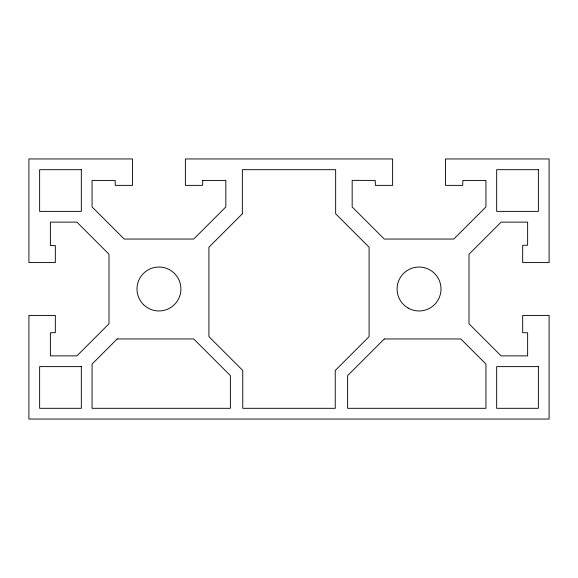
<?xml version="1.0" encoding="UTF-8"?>
<svg xmlns="http://www.w3.org/2000/svg" width="578" height="578" viewBox="0 0 578 578"><rect width="100%" height="100%" fill="white"/><g stroke="black" fill="none" stroke-linecap="round" stroke-linejoin="round"><path stroke-width="0.87" d="M202.762 180.415L202.589 185.372L185.372 185.372L185.372 158.95L392.628 158.95L392.628 185.372L375.411 185.372L375.238 180.415L352.168 180.358L352.168 206.938L384.276 239.046L453.824 239.046L485.932 206.938L485.932 180.415L462.862 180.415L462.689 185.372L445.472 185.372L445.472 158.95L549.1 158.95L549.1 262.578L522.678 262.578L522.678 245.361L527.635 245.188L527.635 222.118L501.112 222.118L469.004 254.226L469.004 323.774L501.112 355.882L527.635 355.882L527.635 332.812L522.678 332.639L522.678 315.422L549.1 315.422L549.1 419.05L28.9 419.05L28.9 315.422L55.322 315.422L55.322 332.639L50.373 332.812L50.373 355.882L76.888 355.882L108.996 323.774L108.996 254.226L76.888 222.118L50.373 222.118L50.373 245.419L55.329 245.585L55.329 262.578L28.907 262.578L28.9 158.95L132.528 158.95L132.528 185.372L115.311 185.372L115.138 180.415L92.068 180.415L92.068 206.938L124.176 239.046L193.724 239.046L225.832 206.938L225.832 180.415L202.762 180.415M117.168 338.954L92.068 364.061L92.068 408.314L230.376 408.314L230.376 375.606L193.724 338.954L117.168 338.954M242.348 213.781L208.904 247.218L208.904 336.62L242.76 370.476L242.76 408.314L335.24 408.314L335.24 370.476L369.096 336.62L369.096 247.218L335.652 213.781L335.652 169.686L242.348 169.686L242.348 213.781M384.276 338.954L347.624 375.606L347.624 408.314L485.932 408.314L485.932 364.061L460.832 338.954L384.276 338.954M81.332 169.686L39.636 169.686L39.636 211.382L81.332 211.382L81.332 169.686M538.371 169.686L496.668 169.686L496.668 211.382L538.371 211.382L538.371 169.686M81.332 366.618L39.636 366.618L39.636 408.314L81.332 408.314L81.332 366.618M538.371 366.618L496.668 366.618L496.668 408.314L538.371 408.314L538.371 366.618M143.423 304.534A21.964 21.964 0 0 0 180.17 294.686A21.964 21.964 0 0 0 153.264 267.787A21.964 21.964 0 0 0 143.423 304.534M408.068 308.023A21.964 21.964 0 0 0 441.014 289A21.964 21.964 0 0 0 408.068 269.977A21.964 21.964 0 0 0 408.068 308.023"/></g></svg>
